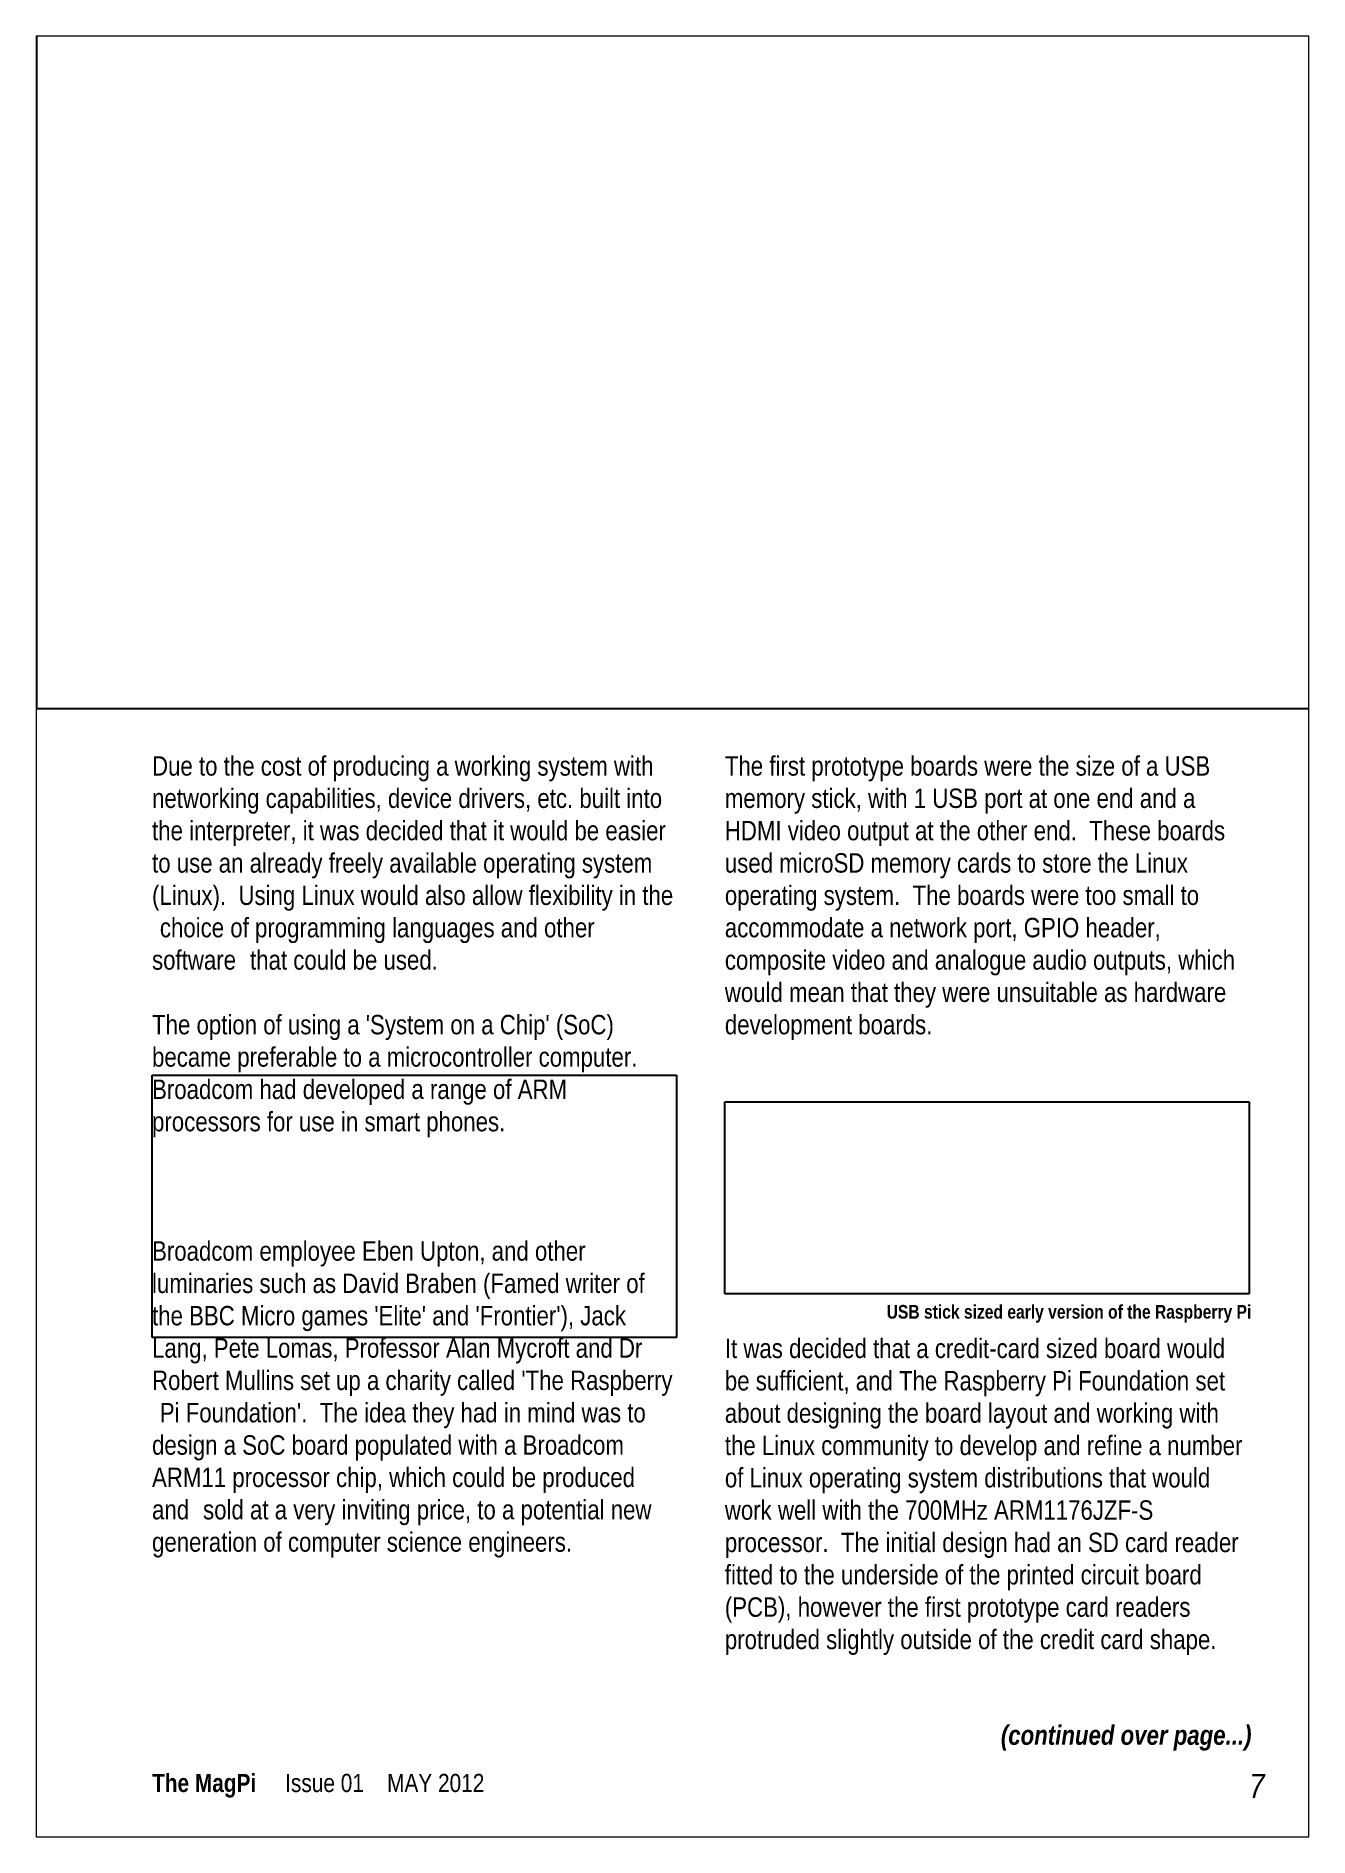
# Paper-space layout 'Page7' of a CAD drawing. Header units: millimetres. Extents: x 202 to 412, y -20 to 277.
# The model-space entities are those that its viewports show. They can reach past a viewport. Long polylines and large blocks are cut down to what shows.
import ezdxf

# ---------------------------------------------------------------- set-up
doc = ezdxf.new("R2010")
doc.units = ezdxf.units.MM
doc.layers.add('Images', color=7, linetype='Continuous')
doc.layers.add('Text', color=7, linetype='Continuous')
doc.styles.get("Standard").update_dxf_attribs({"font": 'arial.ttf'})
picture_1 = doc.add_image_def('image6.jpg', size_in_pixel=(2700, 1350))
picture_2 = doc.add_image_def('image8.png', size_in_pixel=(1249, 662))
picture_3 = doc.add_image_def('image9.jpg', size_in_pixel=(538, 197))

msp = doc.modelspace()

# ---------------------------------------------------------------- texts
at = {"layer": 'Text', "attachment_point": 1}
for s, insert, char_height in [("{\\fArial Narrow|b0|i0|c0|p34;Due to the cost of producing a working system with networking capabilities, device drivers, etc. built into \\H1.3419x; \\H0.74523x;the interpreter, it was decided that it would be easier \\H1.2194x; \\H0.82009x;to use an already freely available operating system \\H1.2773x; \\H0.78293x;(Linux).  Using Linux would also allow flexibility in the \\H1.2665x; \\H0.78958x;choice of programming languages and other software \\H1.2701x; \\H0.78735x;that could be used.\\H1.2518x; \\H0.79883x;\\P\\H1.2494x; \\H0.80039x;\\PThe option of using a 'System on a Chip' (SoC) \\H1.2679x; \\H0.78868x;became preferable to a microcontroller computer.  \\H1.2699x; \\H0.78744x;\\PBroadcom had developed a range of ARM \\H1.2689x; \\H0.78806x;processors for use in smart phones.\\H1.2693x; \\H0.78786x;\\P\\H1.2521x; \\H0.79866x;\\P\\H1.2493x; \\H0.80045x;\\P\\H1.2502x; \\H0.79985x;\\PBroadcom employee Eben Upton, and other \\H1.2499x; \\H0.80005x;luminaries such as David Braben (Famed writer of \\H1.2671x; \\H0.78922x;the BBC Micro games 'Elite' and 'Frontier'), Jack \\H1.2706x; \\H0.78705x;Lang, Pete Lomas, Professor Alan Mycroft and Dr \\H1.2691x; \\H0.78798x;Robert Mullins set up a charity called 'The Raspberry \\H1.2522x; \\H0.79861x;Pi Foundation'.  The idea they had in mind was to \\H1.2493x; \\H0.80046x;design a SoC board populated with a Broadcom \\H1.268x; \\H0.78866x;ARM11 processor chip, which could be produced and \\H1.257x; \\H0.79557x;sold at a very inviting price, to a potential new \\H1.2497x; \\H0.80018x;generation of computer science engineers.\\H1.2671x; }", (779.25, 492.23), 3.2), ('{\\fArial Narrow|b0|i0|c0|p34;The first prototype boards were the size of a USB memory stick, with 1 USB port at one end and a \\H1.3599x; \\H0.73533x;HDMI video output at the other end.  These boards \\H1.2222x; \\H0.81818x;used microSD memory cards to store the Linux \\H1.277x; \\H0.78309x;operating system.  The boards were too small to \\H1.2499x; \\H0.80008x;accommodate a network port, GPIO header, \\H1.2678x; \\H0.78878x;composite video and analogue audio outputs, which \\H1.2529x; \\H0.79812x;would mean that they were unsuitable as hardware \\H1.249x; \\H0.80063x;development boards.\\H1.2503x; }', (873.75, 492.23), 3.2), ('\\pi26.694;{\\fArial Narrow|b1|i0|c0|p34;USB stick sized early version of the Raspberry Pi}', (873.75, 401.7), 2.25), ('{\\fArial Narrow|b0|i0|c0|p34;It was decided that a credit-card sized board would be sufficient, and The Raspberry Pi Foundation set \\H1.3504x; \\H0.74053x;about designing the board layout and working with \\H1.2251x; \\H0.81628x;the Linux community to develop and refine a number \\H1.2754x; \\H0.78409x;of Linux operating system distributions that would \\H1.2671x; \\H0.78919x;work well with the 700MHz ARM1176JZF-S \\H1.2706x; \\H0.78706x;processor.  The initial design had an SD card reader\\H1.2698x; \\H0.78756x;\\Pfitted to the underside of the printed circuit board \\H1.2693x; \\H0.78781x;(PCB), however the first prototype card readers \\H1.2698x; \\H0.78752x;protruded slightly outside of the credit card shape. \\H1.2693x; }', (873.75, 396.14), 3.2), ('\\pi45.542;{\\fArial Narrow|b1|i1|c0|p34;(continued over page...)}', (873.75, 332.34), 3.2)]:
    msp.add_mtext_dynamic_manual_height_columns(s, width=86.5, gutter_width=12.5, heights=[0], dxfattribs=dict(at, insert=insert, char_height=char_height))
at = {"layer": 'Text', "color": 254, "insert": (779.25, 324.35), "char_height": 3, "attachment_point": 1}
msp.add_mtext_dynamic_manual_height_columns('{\\fArial Narrow|b1|i0|c0|p34;The MagPi\\fArial Narrow|b0|i0|c0|p34;     Issue 01    MAY 2012}', width=139.4261, gutter_width=12.5, heights=[0], dxfattribs=at)
at = {"layer": 'Text', "color": 255, "insert": (960.25, 324.35), "char_height": 4, "attachment_point": 1}
msp.add_mtext_dynamic_manual_height_columns('{\\fArial Narrow|b0|i1|c0|p34;\\C43;7}', width=10, gutter_width=12.5, heights=[0], dxfattribs=at)

# ---------------------------------------------------------------- pictures from other files: only their frames are drawn
at = {"layer": 'Images'}
image = msp.add_image(picture_2, insert=(760.25, 500.04), size_in_units=(210, 111.31), dxfattribs=at)
image.dxf.flags = 7
image = msp.add_image(picture_1, insert=(779.25, 396.34), size_in_units=(86.5, 43.25), dxfattribs=dict(at, brightness=99, contrast=86))
image.dxf.flags = 15
image = msp.add_image(picture_3, insert=(873.75, 403.55), size_in_units=(86.5, 31.67), dxfattribs=at)
image.dxf.flags = 7

psp = doc.layouts.new('Page7')

# ---------------------------------------------------------------- viewports
at = {"layer": '0'}
psp.add_viewport(center=(307.4, 128.55), size=(210, 297.096), view_center_point=(865.11, 462.49), view_height=297.104, dxfattribs=at)

doc.saveas('drawing.dxf')
